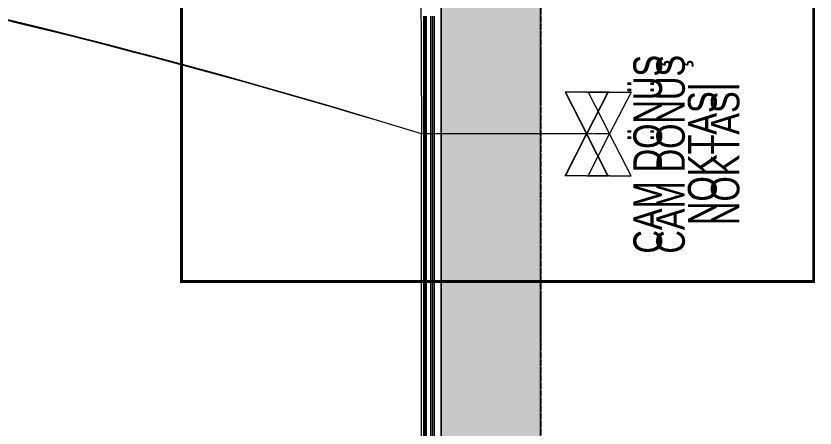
# Model space of a CAD drawing. Extents: x -1133 to 23780, y -1311 to 8245.
# Drawn here: x 4637.7 to 4919.3, y 1797.9 to 1943 of the extents above; entities that cross this region are included whole.
import ezdxf

# ---------------------------------------------------------------- set-up
doc = ezdxf.new("R2010")
doc.units = 0
doc.header["$MEASUREMENT"] = 0
for name, pattern in [('DASHED2', [0.375, 0.25, -0.125]), ('DOT2', [0.125, 0, -0.125]), ('HIDDEN2', [4.7625, 3.175, -1.5875])]:
    doc.linetypes.add(name, pattern=pattern)
doc.layers.get('0').update_dxf_attribs({"color": 9, "lineweight": 9})
for name, color, linetype, lineweight in [('06C', 9, 'Continuous', 9), ('06D', 9, 'Continuous', 9), ('09', 9, 'Continuous', 9), ('10', 9, 'Continuous', 9), ('15', 9, 'Continuous', 9), ('20', 9, 'DOT2', 9), ('21', 9, 'Continuous', 9), ('40', 9, 'Continuous', 9), ('40B', 9, 'Continuous', 9)]:
    doc.layers.add(name, color=color, linetype=linetype, lineweight=lineweight)
doc.styles.add('MuuM_TEXT-STANDART', font='ARIALN.TTF')

# ---------------------------------------------------------------- blocks, each defined once
blk = doc.blocks.new('*U506')
at = {"layer": '15'}
for p, q in [((1.47, -18.95), (160.04, -18.95)), ((1.47, -19.35), (160.04, -19.35)), ((1.47, -19.42), (160.04, -19.42)), ((1.47, -19.82), (160.04, -19.82)), ((1.47, -21.42), (160.04, -21.42)), ((1.47, -22.02), (160.04, -22.02)), ((1.47, -22.1), (160.04, -22.1)), ((1.47, -22.7), (160.04, -22.7))]:
    blk.add_line(p, q, dxfattribs=at)
blk = doc.blocks.new('p-cam dönüş noktası')
at = {"layer": '21', "elevation": 0}
for points in [[(-26.5, 56.83), (-34.04, 56.83), (-26.5, 42.14)], [(-26.5, 56.83), (-18.95, 56.83), (-26.5, 42.14)], [(-26.5, 27.45), (-34.04, 27.45), (-26.5, 42.14)], [(-26.5, 27.45), (-18.95, 27.45), (-26.5, 42.14)]]:
    blk.add_lwpolyline(points, dxfattribs=at)
at = {"layer": '21', "linetype": 'DASHED2', "elevation": 0}
blk.add_lwpolyline([(-26.5, 42.14), (-84.7, 42.14)], dxfattribs=at)
at = {"layer": '21', "style": 'MuuM_TEXT-STANDART'}
for s, p in [('CAM DÖNÜŞ ', (0, 0)), ('NOKTASI', (19.23, 10.07))]:
    blk.add_text(s, height=10, rotation=90, dxfattribs=at).set_placement(p)
blk = doc.blocks.new('p-zemin kat')
at = {"layer": '09'}
h = blk.add_hatch(dxfattribs=at)
h.set_pattern_fill('SQUARE', color=252, scale=20, style=0)
h.paths.add_polyline_path([(4025.5, 285), (4822.5, 285), (4822.5, 2034.32), (4787.5, 2034.32), (4787.5, 320), (4025.5, 320)])
at = {"layer": '06D'}
blk.add_lwpolyline([(4025.5, 320), (4787.5, 320), (4787.5, 2034.62)], dxfattribs=at)
blk.add_lwpolyline([(4025.5, 285), (4822.5, 285), (4822.5, 2034.32), (4787.5, 2034.32), (4787.5, 320), (4025.5, 320), (4025.5, 285)], close=True, dxfattribs=at)
at = {"layer": '20'}
blk.add_lwpolyline([(1719.56, 284.7), (4822.79, 284.7), (4822.79, 2034.32)], dxfattribs=at)
at = {"layer": '40'}
for points in [[(4780.58, 1901.49, 0.055627), (4273.07, 1999.31), (4283.12, 2125.91, -0.05155), (4780.05, 2034.32)], [(1851.16, 326.92), (3319.5, 326.92), (3319.5, 343), (3280.52, 343), (3280.5, 427), (3319.5, 427), (3319.5, 570), (4025.5, 570), (4025.5, 427), (4064.5, 427), (4064.5, 343), (3980.5, 343), (3980.5, 326.92), (4680.5, 326.92), (4680.5, 427), (4780.58, 427), (4780.58, 1901.49, 0.054196), (4273.07, 1999.31), (4278.59, 2070.68, 0.306949), (1935.27, 740.05), (1999.45, 708.36, 0.043245), (1856.49, 345)]]:
    blk.add_lwpolyline(points, format="xyb", close=True, dxfattribs=at)
at = {"layer": '40B'}
blk.add_lwpolyline([(3364.5, 343), (3319.5, 343), (3319.5, 320), (1719.67, 320), (1719.67, 326.92), (1719.56, 328.25, -0.047611), (1885.58, 764.59), (1935.27, 740.05, -0.306949), (4278.59, 2070.68), (4283.12, 2125.91, -0.05155), (4780.05, 2034.32), (4787.5, 2034.32), (4787.5, 320), (4025.5, 320), (4025.5, 570), (3319.5, 570), (3319.5, 427), (3364.5, 427), (3364.5, 343)], format="xyb", close=True, dxfattribs=at)
blk.add_blockref('p-cam dönüş noktası', (4865.28, 1859.35))
at = {"layer": '10', "rotation": 90}
blk.add_blockref('*U506', (4762.5, 1783), dxfattribs=at)

msp = doc.modelspace()

# ---------------------------------------------------------------- linework, layer by layer
at = {"layer": '06C', "linetype": 'Continuous', "lineweight": 0}
msp.add_arc((4088.57, -323.37), 2330, 72.7227, 85.45844, dxfattribs=at)
at = {"layer": '21', "linetype": 'HIDDEN2', "ltscale": 0.1, "const_width": 1}
msp.add_lwpolyline([(4918.81, 2197.8), (4696.02, 2197.8), (4696.02, 1849.53), (4918.81, 1849.53)], close=True, dxfattribs=at)

# ---------------------------------------------------------------- block references
for p in [(4865.41, 1859.35), (4873.41, 1859.35)]:
    msp.add_blockref('p-cam dönüş noktası', p)
at = {"layer": '10'}
msp.add_blockref('p-zemin kat', (0, 0), dxfattribs=at)

doc.saveas('drawing.dxf')
